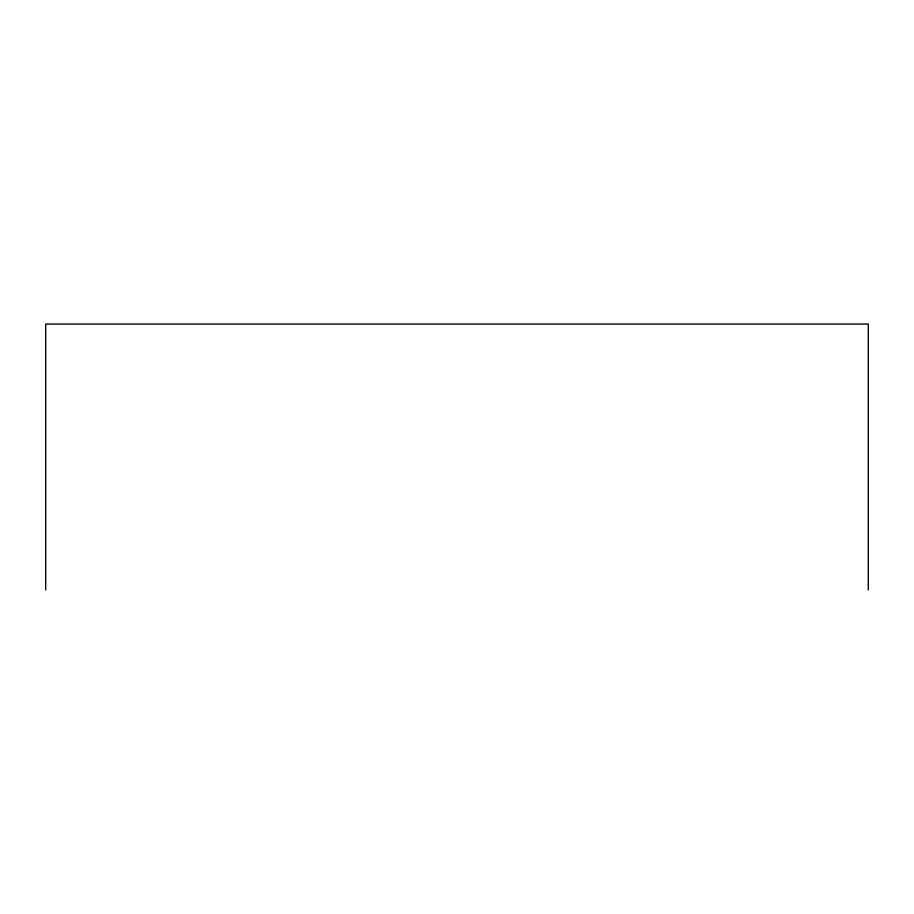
<?xml version="1.0" encoding="UTF-8"?>
<svg xmlns="http://www.w3.org/2000/svg" width="914" height="914" viewBox="0 0 914 914"><rect width="100%" height="100%" fill="white"/><g stroke="black" fill="none" stroke-linecap="round" stroke-linejoin="round"><path stroke-width="1.37" d="M868.3 589.941L868.3 324.059L45.7 324.059L45.7 589.941"/></g></svg>
